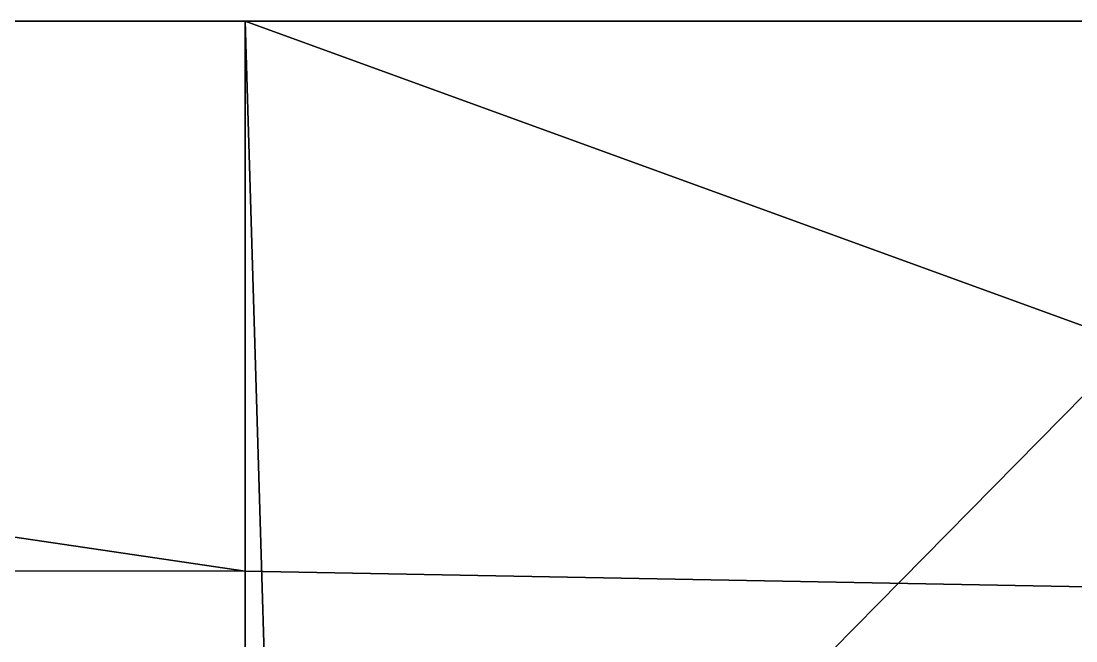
# Model space of a CAD drawing. Extents: x -4.36 to -0.01, y -1.07 to 1.07.
# Drawn here: x -3.5116 to -3.4514, y 1.0314 to 1.0668 of the extents above; entities that cross this region are included whole.
import ezdxf

# ---------------------------------------------------------------- set-up
doc = ezdxf.new("R2010")
doc.units = 0
doc.layers.get('0').update_dxf_attribs({"linetype": 'CONTINUOUS'})

msp = doc.modelspace()

# ---------------------------------------------------------------- meshes
at = {"color": 0, "linetype": 'BYBLOCK'}
mesh = msp.add_polyface(dxfattribs=at)
corners = [(-3.429948, 1.0668, 0.603859), (-3.49885, 1.0668, 0.614518), (-3.49885, 1.0668, 0.657225), (-3.415814, 1.0668, 0.641649), (-3.363913, 1.065212, 0.581025), (-3.339124, 1.063625, 0.609804), (-3.711575, 1.0668, 0.669925), (-3.70205, 1.0668, 0.6223), (-3.736975, 1.0668, 0.612775), (-3.75589, 1.0668, 0.663167), (-3.798279, 1.0668, 0.637805), (-3.763962, 1.0668, 0.600075), (-3.157538, 1.058863, 0.454025), (-3.186113, 1.058912, 0.4064), (-3.222625, 1.06045, 0.454025), (-3.236912, 1.06045, 0.468313), (-3.188319, 1.06045, 0.481631), (-3.2512, 1.06045, 0.4826), (-3.217862, 1.061396, 0.508), (-3.87985, 1.061816, 0.465137), (-3.900488, 1.058502, 0.42545), (-3.943833, 1.06045, 0.445083), (-3.914391, 1.061816, 0.490063), (-3.952858, 1.044944, 0.365708), (-3.9116, 1.044944, 0.363538), (-3.941762, 1.020763, 0.315912), (-3.900488, 1.020763, 0.315912), (-3.887787, 0.99695, 0.293687), (-3.932237, 0.99695, 0.293687), (-3.910013, 1.052101, 0.388937), (-3.955532, 1.056156, 0.401197), (-3.9243, 0.509587, 0.276225), (-3.8862, 0.957263, 0.276225), (-3.8862, 0.814387, 0.269875), (-3.9116, 0.509587, 0.269875), (-3.861417, 1.064338, 0.560308), (-3.827463, 1.064872, 0.5334)]
mesh.append_faces([[corners[k] for k in face] for face in [(31, 33, 34)]], dxfattribs={"vtx0": -1, "color": 0})
mesh.append_faces([[corners[k] for k in face] for face in [(2, 1, 6), (7, 6, 1), (9, 8, 10), (11, 10, 8), (23, 24, 25), (21, 20, 30), (32, 28, 27), (19, 35, 36), (18, 17, 5)]], dxfattribs={"vtx0": -1, "vtx1": -1, "color": 0})
mesh.append_faces([[corners[k] for k in face] for face in [(4, 3, 5), (6, 7, 8), (8, 9, 6), (12, 13, 14), (14, 16, 12), (15, 18, 16), (19, 21, 22), (25, 24, 26), (25, 26, 27), (27, 28, 25), (29, 23, 30), (30, 20, 29), (31, 32, 33), (11, 35, 10), (5, 17, 4)]], dxfattribs={"vtx0": -1, "vtx2": -1, "color": 0})
mesh.append_faces([[corners[k] for k in face] for face in [(0, 1, 2), (2, 3, 0), (4, 0, 3), (14, 15, 16), (15, 17, 18), (19, 20, 21), (29, 24, 23), (31, 28, 32), (22, 35, 19), (11, 36, 35)]], dxfattribs={"vtx1": -1, "vtx2": -1, "color": 0})
mesh = msp.add_polyface(dxfattribs=at)
corners = [(-3.388444, 0.992188, 0.710758), (-3.397024, 1.008063, 0.689385), (-3.49885, 0.989012, 0.733425), (-3.49885, 1.008063, 0.706437), (-3.717925, 1.008063, 0.719137), (-3.769721, 1.008063, 0.710791), (-3.776663, 0.989012, 0.735012), (-3.717925, 0.989012, 0.744537), (-3.49885, 1.035415, 0.681076), (-3.716149, 1.0356, 0.692883), (-3.762336, 1.033812, 0.684636), (-3.429948, 1.0668, 0.603859), (-3.31858, 0.996083, 0.634534), (-3.363913, 1.065212, 0.581025), (-3.823039, 0.989127, 0.666204), (-3.736975, 1.0668, 0.612775), (-3.763962, 1.0668, 0.600075), (-3.326445, 1.032551, 0.625113), (-3.339124, 1.063625, 0.609804), (-3.40789, 1.033717, 0.661284), (-3.415814, 1.0668, 0.641649), (-3.49682, 0.998974, 0.692285), (-3.49885, 1.0668, 0.614518), (-3.49885, 1.0668, 0.657225), (-3.714921, 0.995156, 0.7016), (-3.70205, 1.0668, 0.6223), (-3.817451, 1.032616, 0.65889), (-3.837148, 1.006475, 0.680696), (-3.75589, 1.0668, 0.663167), (-3.798279, 1.0668, 0.637805), (-3.711575, 1.0668, 0.669925), (-3.290937, 0.985837, 0.666392), (-3.308593, 1.008063, 0.645561), (-3.85635, 0.986356, 0.702436), (-3.151611, 1.030288, 0.492389), (-3.191672, 1.030288, 0.527661), (-3.166927, 1.008063, 0.545504), (-3.186113, 1.058912, 0.4064), (-3.222625, 1.06045, 0.454025), (-3.081668, 0.9797, 0.455144), (-3.171397, 0.99153, 0.543876), (-3.236912, 1.06045, 0.468313), (-3.2512, 1.06045, 0.4826), (-3.188319, 1.06045, 0.481631), (-3.217862, 1.061396, 0.508), (-3.157538, 1.058863, 0.454025), (-3.18135, 0.973137, 0.265112), (-3.115208, 0.882082, 0.264846), (-3.18135, 0.930275, 0.233363), (-3.138325, 0.827013, 0.218165), (-3.154578, 0.75357, 0.180821), (-3.154362, 0.773112, 0.180975), (-3.171825, 0.860425, 0.200025), (-3.827463, 1.064872, 0.5334), (-3.138488, 0.987425, 0.568325), (-3.861417, 1.064338, 0.560308)]
mesh.append_faces([[corners[k] for k in face] for face in [(2, 1, 3), (4, 2, 3), (3, 9, 4), (10, 4, 9), (19, 23, 8), (28, 9, 30), (8, 30, 9)]], dxfattribs={"vtx0": -1, "color": 0})
mesh.append_faces([[corners[k] for k in face] for face in [(0, 1, 2), (11, 12, 13), (17, 18, 19), (24, 15, 14), (25, 21, 22), (5, 26, 27), (10, 29, 26), (31, 32, 0), (39, 38, 40), (41, 40, 38), (42, 40, 41), (34, 43, 35), (46, 47, 48), (48, 47, 52), (54, 36, 31), (17, 32, 35), (55, 26, 29)]], dxfattribs={"vtx0": -1, "vtx1": -1, "color": 0})
mesh.append_faces([[corners[k] for k in face] for face in [(27, 6, 5), (49, 51, 52), (12, 40, 42), (44, 18, 17)]], dxfattribs={"vtx0": -1, "vtx1": -1, "vtx2": -1, "color": 0})
mesh.append_faces([[corners[k] for k in face] for face in [(4, 6, 7), (10, 5, 4), (14, 15, 16), (19, 18, 20), (21, 11, 22), (19, 3, 1), (10, 28, 29), (0, 32, 1), (17, 1, 32), (35, 43, 44), (34, 45, 43), (49, 50, 51), (14, 16, 53), (12, 42, 13), (31, 36, 32), (35, 32, 36), (44, 17, 35)]], dxfattribs={"vtx0": -1, "vtx2": -1, "color": 0})
mesh.append_faces([[corners[k] for k in face] for face in [(8, 9, 3), (24, 21, 25)]], dxfattribs={"vtx1": -1, "color": 0})
mesh.append_faces([[corners[k] for k in face] for face in [(4, 5, 6), (7, 2, 4), (21, 12, 11), (20, 23, 19), (10, 26, 5), (10, 9, 28), (17, 19, 1), (33, 6, 27), (34, 35, 36), (37, 38, 39)]], dxfattribs={"vtx1": -1, "vtx2": -1, "color": 0})
mesh.append_faces([[corners[k] for k in face] for face in [(19, 8, 3), (24, 25, 15), (8, 23, 30)]], dxfattribs={"vtx2": -1, "color": 0})

doc.saveas('drawing.dxf')
